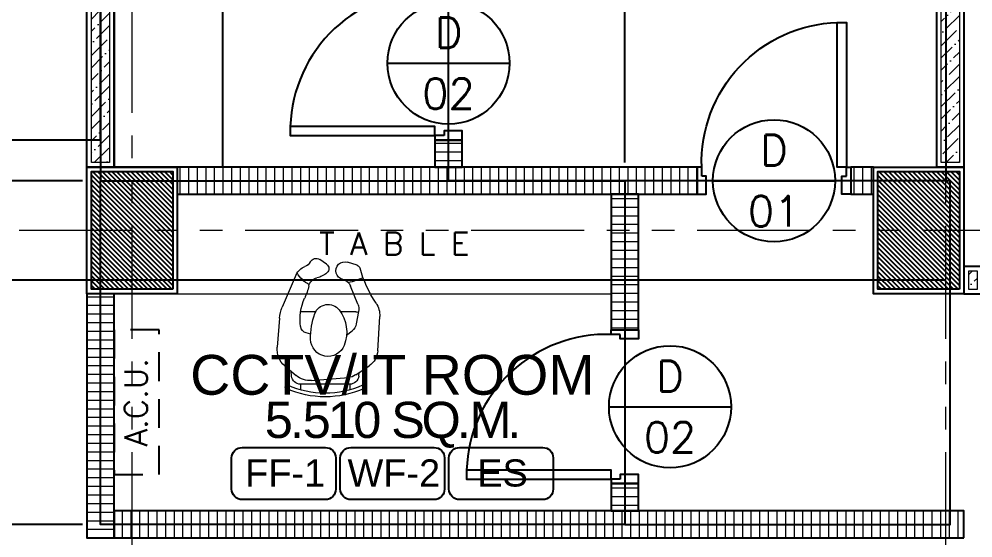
# Model space of a CAD drawing. Header units: metres. Extents: x -12400 to 1, y 0 to 106422.
# Drawn here: x -12124.24 to -12118.96, y 106400.37 to 106403.24 of the extents above; entities that cross this region are included whole.
import ezdxf
from ezdxf.enums import TextEntityAlignment as Align

# ---------------------------------------------------------------- set-up
doc = ezdxf.new("R2010")
doc.units = ezdxf.units.M
doc.header["$PDMODE"] = 35
doc.linetypes.add('HIDDEN2', pattern=[4.7625, 3.175, -1.5875])
doc.linetypes.add('PHANTOM2', pattern=[1.25, 0.625, -0.125, 0.125, -0.125, 0.125, -0.125])
for name, color, linetype, lineweight in [('0.1', 1, 'Continuous', 9), ('A-DIM-100', 8, 'Continuous', 0), ('DIM 001', 251, 'Continuous', 13), ('FURN', 8, 'Continuous', 5), ('HATCH', 250, 'Continuous', 5)]:
    doc.layers.add(name, color=color, linetype=linetype, lineweight=lineweight)
for name, color, linetype in [('FIXTURE', 35, 'Continuous'), ('FURNITURE', 1, 'Continuous'), ('SCH-DOOR', 23, 'Continuous'), ('SCH-FLR', 224, 'Continuous'), ('SCH-WIND', 181, 'Continuous'), ('stone', 15, 'Continuous'), ('txt', 2, 'Continuous'), ('WALL', 7, 'Continuous')]:
    doc.layers.add(name, color=color, linetype=linetype)
doc.layers.add('GUIDELINES', color=206, linetype='Continuous', plot=False)
doc.styles.add('arial', font='arial.ttf')
doc.styles.add('Arial-Bold', font='arial.ttf')
doc.styles.add('ATTR', font='romans.shx', dxfattribs={"width": 0.8, "height": 0.7})
doc.styles.add('DIMTXT-100', font='arial.ttf')
doc.styles.add('swis721', font='swiss.ttf')
doc.styles.add('T-0.15', font='romans.shx', dxfattribs={"height": 0.15})
doc.styles.add('T.25', font='romans.shx', dxfattribs={"height": 0.2})
doc.dimstyles.new('D-100', dxfattribs={"dimtxt": 0.2, "dimasz": 0.15, "dimexe": 0.1, "dimexo": 0.1, "dimgap": 0.1, "dimtad": 1, "dimdec": 3, "dimzin": 4, "dimdsep": 46, "dimtxsty": 'DIMTXT-100', "dimblk": 'ARCHTICK', "dimcen": 0.2, "dimdle": 0.1, "dimclrd": 8, "dimclre": 8, "dimclrt": 2, "dimadec": 0, "dimazin": 1, "dimtfac": 1, "dimtdec": 3, "dimtofl": 0, "dimtmove": 2, "dimatfit": 3, "dimfxl": 1, "dimarcsym": 0})
doc.dimstyles.new('DIM 200', dxfattribs={"dimtxt": 200, "dimasz": 1, "dimexe": 0, "dimexo": 40, "dimgap": 50, "dimtad": 1, "dimtoh": 1, "dimdec": 0, "dimlfac": 2, "dimtxsty": 'swis721', "dimblk": 'CIR', "dimcen": 0, "dimclrd": 155, "dimclre": 155, "dimclrt": 4, "dimadec": 0, "dimazin": 0, "dimtfac": 1, "dimtdec": 0, "dimtix": 1, "dimtmove": 1, "dimatfit": 3, "dimldrblk": 'CIR', "dimfxl": 0, "dimarcsym": 0})

# ---------------------------------------------------------------- blocks, each defined once
blk = doc.blocks.new('CIR')
at = {"color": 4}
blk.add_circle((0, 0), 50, dxfattribs=at)
blk = doc.blocks.new('A$C5BEE79EC')
at = {"layer": 'FIXTURE', "color": 3}
for points in [[(-0.1, 0.825), (-0.15, 0.825), (-0.15, 0.85), (0, 0.85), (0, 0.8), (-0.1, 0.8), (-0.1, 0.825)], [(-0.1, 0.025), (-0.15, 0.025), (-0.15, 0), (0, 0), (0, 0.05), (-0.1, 0.05), (-0.1, 0.025)]]:
    blk.add_lwpolyline(points, dxfattribs=at)
at = {"layer": 'FIXTURE', "color": 2, "ltscale": 0.3}
blk.add_lwpolyline([(-0.15, 0.025), (-0.15, 0.075), (-0.95, 0.075), (-0.95, 0.025)], close=True, dxfattribs=at)
at = {"layer": 'FIXTURE', "color": 1}
blk.add_arc((-0.175, 0.05), 0.7754, 88.1524, 178.1524, dxfattribs=at)
blk = doc.blocks.new('PERSON4')
for p, q in [((-2.65, 10.92), (4.05, 11.46)), ((-12.67, 7.06), (-5.15, 10.3)), ((8.36, 9.69), (10.58, 7.1)), ((1.04, 3.75), (0.76, 4.77)), ((11.74, 3.54), (11.04, -4.93)), ((-15.08, 0.09), (-16.13, 1.62)), ((-14.83, -6.98), (-15.53, -4.74)), ((-5.89, -7.13), (-10.02, -5.46)), ((1.31, -4.52), (0.3, -5.78)), ((-4.16, -7.3), (-1.33, -6.76)), ((10.45, -6.62), (8.37, -9.71)), ((4.85, -11.71), (-3.03, -12.16))]:
    blk.add_line(p, q)
for centre, radius, start, end in [((4.46, 6.34), 5.14, 40.6701, 94.5755), ((-2.02, 3.04), 7.9, 94.5755, 113.2917), ((-11.35, 3.99), 3.35, 113.2917, 161.1375), ((-16.59, 0.66), 7.13, 28.7701, 60.4269), ((6.91, 3.94), 4.84, 355.2825, 40.6701), ((-16.59, 5.78), 2.19, 297.4313, 341.1375), ((-13.61, 19.22), 15.46, 283.203, 294.3364), ((-2.39, -5.59), 11.77, 81.6778, 114.3364), ((-0.94, 4.31), 1.76, 15.205, 81.6778), ((-14.88, 2.49), 1.52, 117.4313, 214.617), ((-17.24, 3.51), 5.45, 319.7914, 347.1792), ((-9.51, 1.75), 2.48, 103.203, 167.1792), ((-2.58, -0.25), 3.22, 110.1273, 231.9875), ((1.95, -12.63), 16.4, 89.0561, 110.1273), ((2.16, -0.24), 4.01, 291.5545, 89.0561), ((-14.04, 0.81), 1.26, 214.617, 319.7914), ((-13.57, -4.12), 2.06, 13.1482, 197.5403), ((-9.06, -3.07), 2.58, 193.1482, 248.0075), ((0.57, 3.78), 8.33, 231.9875, 291.5545), ((-23.29, -2.63), 12.67, 333.3444, 349.5239), ((-1.85, -4.05), 2.76, 280.7541, 321.143), ((7.51, -4.64), 3.54, 326.0867, 355.2825), ((-13.91, -6.69), 0.957, 197.5403, 254.641), ((-21.44, -34.1), 27.46, 56.0747, 74.6409), ((-4.73, -4.27), 3.08, 248.0075, 280.7541), ((4.6, -7.18), 4.54, 273.2085, 326.0867), ((-3.31, -7.14), 5.03, 236.0747, 273.2085)]:
    blk.add_arc(centre, radius, start, end)
at = {"style": 'ATTR', "width": 0.8, "flags": 9}
blk.add_attdef('ESTCODE', (0, 0), '', height=0.7, dxfattribs=at)
blk = doc.blocks.new('A$C004F7511')
at = {"layer": 'FURN', "color": 15}
for p, q in [((-0.1458, 0.3015), (-0.1458, 0.3331)), ((0.1258, 0.3015), (0.1258, 0.3331)), ((0.1258, 0.3015), (-0.1458, 0.3015)), ((-0.1955, 0.257), (-0.1985, 0.2298)), ((0.1755, 0.257), (0.1776, 0.2381)), ((-0.062, -0.0985), (-0.1453, -0.0985)), ((0.1592, -0.0985), (0.075, -0.0985))]:
    blk.add_line(p, q, dxfattribs=at)
for centre, radius, start, end in [((-0.01, -0.1597), 0.5313, 66.1273, 113.8727), ((-0.2209, 0.3169), 0.01, 113.8727, 293.8727), ((-0.01, -0.1597), 0.5113, 66.1273, 113.8727), ((0.201, 0.3169), 0.01, 246.1273, 66.1273), ((-0.1458, 0.2515), 0.05, 90, 173.6598), ((0.1258, 0.2515), 0.05, 6.3402, 90), ((0.1592, -0.0485), 0.05, 270, 287.8094)]:
    blk.add_arc(centre, radius, start, end, dxfattribs=at)
at = {"layer": 'FURN', "ltscale": 1500, "extrusion": (0, 0, -1), "xscale": -0.02400000000488944, "yscale": 0.02400000000488944, "zscale": -0.02400000000488944, "rotation": 270}
blk.add_blockref('PERSON4', (0, 0), dxfattribs=at)
blk = doc.blocks.new('A$C1B753C5A')
at = {"layer": 'WALL'}
h = blk.add_hatch(dxfattribs=at)
h.set_pattern_fill('ANSI31', color=250, scale=0.15)
h.set_pattern_definition([(45, (-1494.388103, 303.067724), (-0.01325825215, 0.01325825215), [])])
h.paths.add_polyline_path([(0.475, 0.675), (0.025, 0.675), (0.025, 0.025), (0.475, 0.025)])
at = {"color": 7}
blk.add_lwpolyline([(0, 0), (0.5, 0), (0.5, 0.7), (0, 0.7)], close=True, dxfattribs=at)
at = {"layer": 'stone', "color": 5}
blk.add_lwpolyline([(0.025, 0.025), (0.475, 0.025), (0.475, 0.675), (0.025, 0.675)], close=True, dxfattribs=at)
blk = doc.blocks.new('COLUMNS2F')
at = {"xscale": -1}
for p in [(-12158.2044, 106338.9), (-12153.8544, 106338.9)]:
    blk.add_blockref('A$C1B753C5A', p, dxfattribs=at)
blk = doc.blocks.new('*U1740')
at = {"layer": 'HATCH'}
h = blk.add_hatch(dxfattribs=at)
h.set_pattern_fill('ANSI36', color=256, scale=0.015)
h.set_pattern_definition([(45, (12095.52419, -106406.766595), (0.02525697034, 0.092608891249), [0.1190625, -0.0238125, 0, -0.0238125])])
h.paths.add_polyline_path([(0.025, 0.125), (0.025, 0.025), (4.225, 0.025), (4.225, 0.125)])
at = {"color": 4}
blk.add_lwpolyline([(4.25, 0), (4.25, 0.15), (0, 0.15), (0, 0)], close=True, dxfattribs=at)
at = {"layer": 'HATCH'}
blk.add_lwpolyline([(4.225, 0.025), (4.225, 0.125), (0.025, 0.125), (0.025, 0.025)], close=True, dxfattribs=at)
blk = doc.blocks.new('*U1966')
at = {"layer": 'HATCH'}
h = blk.add_hatch(dxfattribs=at)
h.set_pattern_fill('ANSI36', color=256, scale=0.015)
h.set_pattern_definition([(45, (12095.32419, -106406.766595), (0.02525697034, 0.092608891249), [0.1190625, -0.0238125, 0, -0.0238125])])
h.paths.add_polyline_path([(0.025, 0.125), (0.025, 0.025), (4.025, 0.025), (4.025, 0.125)])
at = {"color": 4}
blk.add_lwpolyline([(4.05, 0), (4.05, 0.15), (0, 0.15), (0, 0)], close=True, dxfattribs=at)
at = {"layer": 'HATCH'}
blk.add_lwpolyline([(4.025, 0.025), (4.025, 0.125), (0.025, 0.125), (0.025, 0.025)], close=True, dxfattribs=at)
blk = doc.blocks.new('*U1744')
at = {"layer": 'HATCH'}
h = blk.add_hatch(dxfattribs=at)
h.set_pattern_fill('ANSI36', color=256, scale=0.015)
h.set_pattern_definition([(45, (12091.37419, -106406.766595), (0.02525697034, 0.092608891249), [0.1190625, -0.0238125, 0, -0.0238125])])
h.paths.add_polyline_path([(0.025, 0.125), (0.025, 0.025), (0.075, 0.025), (0.075, 0.125)])
at = {"color": 4}
blk.add_lwpolyline([(0.1, 0), (0.1, 0.15), (0, 0.15), (0, 0)], close=True, dxfattribs=at)
at = {"layer": 'HATCH'}
blk.add_lwpolyline([(0.075, 0.025), (0.075, 0.125), (0.025, 0.125), (0.025, 0.025)], close=True, dxfattribs=at)
blk = doc.blocks.new('*U282')
at = {"layer": 'HATCH'}
h = blk.add_hatch(dxfattribs=at)
h.set_pattern_fill('ANSI31', color=256, scale=0.015, angle=45)
h.set_pattern_definition([(90, (1.7875, 0), (-0.047625, 0), [])])
h.paths.add_polyline_path([(2.875, 0), (2.875, 0.15), (0, 0.15), (0, 0)])
at = {"color": 3}
blk.add_lwpolyline([(2.875, 0), (2.875, 0.15), (0, 0.15), (0, 0)], close=True, dxfattribs=at)
blk = doc.blocks.new('*U323')
at = {"layer": 'HATCH'}
h = blk.add_hatch(dxfattribs=at)
h.set_pattern_fill('ANSI31', color=256, scale=0.015, angle=45)
h.set_pattern_definition([(90, (3.6125, 0), (-0.047625, 0), [])])
h.paths.add_polyline_path([(4.7, 0), (4.7, 0.15), (0, 0.15), (0, 0)])
at = {"color": 3}
blk.add_lwpolyline([(4.7, 0), (4.7, 0.15), (0, 0.15), (0, 0)], close=True, dxfattribs=at)
blk = doc.blocks.new('*U283')
at = {"layer": 'HATCH'}
h = blk.add_hatch(dxfattribs=at)
h.set_pattern_fill('ANSI31', color=256, scale=0.015, angle=45)
h.set_pattern_definition([(90, (0.262317, 0), (-0.047625, 0), [])])
h.paths.add_polyline_path([(1.3498, 0), (1.3498, 0.15), (0, 0.15), (0, 0)])
at = {"color": 3}
blk.add_lwpolyline([(1.3498, 0), (1.3498, 0.15), (0, 0.15), (0, 0)], close=True, dxfattribs=at)
blk = doc.blocks.new('*U1730')
at = {"layer": 'HATCH'}
h = blk.add_hatch(dxfattribs=at)
h.set_pattern_fill('ANSI31', color=256, scale=0.015, angle=45)
h.set_pattern_definition([(90, (-0.9375, 0), (-0.047625, 0), [])])
h.paths.add_polyline_path([(0.15, 0), (0.15, 0.15), (0, 0.15), (0, 0)])
at = {"color": 3}
blk.add_lwpolyline([(0.15, 0), (0.15, 0.15), (0, 0.15), (0, 0)], close=True, dxfattribs=at)
blk = doc.blocks.new('*U1722')
at = {"layer": 'HATCH'}
h = blk.add_hatch(dxfattribs=at)
h.set_pattern_fill('ANSI31', color=256, scale=0.015, angle=45)
h.set_pattern_definition([(90, (-0.9625, 0), (-0.047625, 0), [])])
h.paths.add_polyline_path([(0.125, 0), (0.125, 0.15), (0, 0.15), (0, 0)])
at = {"color": 3}
blk.add_lwpolyline([(0.125, 0), (0.125, 0.15), (0, 0.15), (0, 0)], close=True, dxfattribs=at)
blk = doc.blocks.new('*U286')
at = {"layer": 'HATCH'}
h = blk.add_hatch(dxfattribs=at)
h.set_pattern_fill('ANSI31', color=256, scale=0.015, angle=45)
h.set_pattern_definition([(90, (-0.337683, 0), (-0.047625, 0), [])])
h.paths.add_polyline_path([(0.7498, 0), (0.7498, 0.15), (0, 0.15), (0, 0)])
at = {"color": 3}
blk.add_lwpolyline([(0.7498, 0), (0.7498, 0.15), (0, 0.15), (0, 0)], close=True, dxfattribs=at)
blk = doc.blocks.new('FP_4F')
at = {"color": 1, "lineweight": 0}
blk.add_lwpolyline([(8.25, 14.8), (5.85, 14.8), (5.85, 14.25), (8.25, 14.25)], close=True, dxfattribs=at)
at = {"color": 1, "linetype": 'HIDDEN2', "ltscale": 0.05}
blk.add_lwpolyline([(5.75, 13.25), (5.75, 14.05), (5.5, 14.05), (5.5, 13.25)], close=True, dxfattribs=at)
at = {"layer": 'FURNITURE'}
blk.add_lwpolyline([(5.5, 19), (6.1, 19), (6.1, 14.95), (5.5, 14.95)], close=True, dxfattribs=at)
at = {"layer": 'GUIDELINES'}
for points in [[(5.425, 19.5998), (1.1, 19.6), (1.1, 15.1001), (5.425, 15.0999)], [(5.425, 14.8748), (7.35, 14.8748), (7.35, 19.5998), (5.425, 19.5998)], [(7.35, 19.6), (10.1, 19.6), (10.1, 14.8746), (7.35, 14.8746)], [(5.425, 14.8746), (8.325, 14.8746), (8.325, 12.975), (5.425, 12.975)], [(8.325, 14.8746), (8.325, 12.975), (10.125, 12.975), (10.125, 14.8746)]]:
    blk.add_lwpolyline(points, close=True, dxfattribs=at)
for name, p in [('COLUMNS2F', (12164.0544, -106324.65)), ('*U1744', (10.2, 14.25))]:
    blk.add_blockref(name, p)
at = {"xscale": -1, "rotation": 270}
for name, p in [('*U1740', (5.35, 14.95)), ('*U1966', (10.05, 14.95))]:
    blk.add_blockref(name, p, dxfattribs=at)
at = {"color": 1, "rotation": 90}
for name, p in [('*U1730', (7.425, 14.9498)), ('*U286', (8.4, 14.05)), ('*U283', (5.5, 12.9002)), ('*U1730', (8.4, 13.0502))]:
    blk.add_blockref(name, p, dxfattribs=at)
at = {"color": 1}
for name, p in [('*U282', (5.85, 14.7998)), ('*U1722', (9.575, 14.7996)), ('*U323', (5.5, 12.9002))]:
    blk.add_blockref(name, p, dxfattribs=at)
at = {"layer": 'WALL'}
for p in [(7.425, 15.0998), (8.4, 13.2)]:
    blk.add_blockref('A$C5BEE79EC', p, dxfattribs=at)
for name, p, xscale, rotation in [('A$C5BEE79EC', (9.575, 14.7996), -1.000000000000013, 90), ('A$C004F7511', (6.6776, 14.0515), -1, 180)]:
    blk.add_blockref(name, p, dxfattribs=dict(at, xscale=xscale, rotation=rotation))
at = {"layer": '0.1', "color": 2, "insert": (7.0498, 14.5268), "char_height": 0.125, "attachment_point": 5, "style": 'T.25'}
blk.add_mtext_dynamic_manual_height_columns('{\\C3;T A B L E}', width=1.522435, gutter_width=1, heights=[0], dxfattribs=at)
at = {"layer": '0.1', "color": 2, "insert": (5.6211, 13.65), "char_height": 0.125, "attachment_point": 5, "rotation": 90, "style": 'T.25'}
blk.add_mtext_dynamic_manual_height_columns('{\\C3;A.C.U.}', width=0.884243, gutter_width=1, heights=[0], dxfattribs=at)
blk = doc.blocks.new('D-TAG')
at = {"layer": 'SCH-DOOR'}
blk.add_line((-0.3, 0), (0.3, 0), dxfattribs=at)
blk.add_circle((0, 0), 0.3, dxfattribs=at)
at = {"layer": 'SCH-DOOR', "color": 2, "style": 'T-0.15'}
for tag, p in [('D-TAG', (0, 0.15)), ('D-NO', (0, -0.15))]:
    blk.add_attdef(tag, text='', height=0.15, dxfattribs=at).set_placement(p, align=Align.MIDDLE_CENTER)
blk = doc.blocks.new('_ArchTick')
at = {"color": 0, "linetype": 'ByBlock', "const_width": 0.15}
blk.add_lwpolyline([(-0.5, -0.5), (0.5, 0.5)], dxfattribs=at)
blk = doc.blocks.new('*D1784')
at = {"layer": 'DEFPOINTS', "color": 0, "transparency": 16777216}
for p in [(-12120.888, 106410.4202), (-12123.788, 106407.07), (-12120.888, 106402.3449)]:
    blk.add_point(p, dxfattribs=at)
at = {"layer": 'DIM 001', "color": 8, "lineweight": -2, "transparency": 16777216}
for p, q in [((-12123.788, 106407.17), (-12123.788, 106410.5202)), ((-12120.888, 106402.4449), (-12120.888, 106410.5202)), ((-12123.888, 106410.4202), (-12120.788, 106410.4202))]:
    blk.add_line(p, q, dxfattribs=at)
at = {"layer": 'DIM 001', "color": 8, "lineweight": -2, "transparency": 16777216, "xscale": 0.15, "yscale": 0.15, "zscale": 0.15, "rotation": 180}
blk.add_blockref('_ArchTick', (-12123.788, 106410.4202), dxfattribs=at)
at = {"layer": 'DIM 001', "color": 8, "lineweight": -2, "transparency": 16777216, "xscale": 0.15, "yscale": 0.15, "zscale": 0.15}
blk.add_blockref('_ArchTick', (-12120.888, 106410.4202), dxfattribs=at)
at = {"layer": 'DIM 001', "color": 2, "transparency": 16777216, "insert": (-12122.338, 106410.6223), "char_height": 0.2, "attachment_point": 5, "style": 'DIMTXT-100'}
blk.add_mtext('2.900', dxfattribs=at)
blk = doc.blocks.new('*D1785')
at = {"layer": 'DEFPOINTS', "color": 0, "transparency": 16777216}
for p in [(-12119.113, 106410.4202), (-12119.113, 106407.0702), (-12120.888, 106402.3449)]:
    blk.add_point(p, dxfattribs=at)
at = {"layer": 'DIM 001', "color": 8, "lineweight": -2, "transparency": 16777216}
for p, q in [((-12120.888, 106402.4449), (-12120.888, 106410.5202)), ((-12119.113, 106407.1702), (-12119.113, 106410.5202)), ((-12120.988, 106410.4202), (-12119.013, 106410.4202))]:
    blk.add_line(p, q, dxfattribs=at)
at = {"layer": 'DIM 001', "color": 8, "lineweight": -2, "transparency": 16777216, "xscale": 0.15, "yscale": 0.15, "zscale": 0.15, "rotation": 180}
blk.add_blockref('_ArchTick', (-12120.888, 106410.4202), dxfattribs=at)
at = {"layer": 'DIM 001', "color": 8, "lineweight": -2, "transparency": 16777216, "xscale": 0.15, "yscale": 0.15, "zscale": 0.15}
blk.add_blockref('_ArchTick', (-12119.113, 106410.4202), dxfattribs=at)
at = {"layer": 'DIM 001', "color": 2, "transparency": 16777216, "insert": (-12120.0005, 106410.6223), "char_height": 0.2, "attachment_point": 5, "style": 'DIMTXT-100'}
blk.add_mtext('1.775', dxfattribs=at)
blk = doc.blocks.new('*D1806')
at = {"layer": 'DEFPOINTS', "color": 0, "transparency": 16777216}
for p in [(-12130.713, 106400.4452), (-12123.788, 106400.4452), (-12128.113, 106392.4452)]:
    blk.add_point(p, dxfattribs=at)
at = {"layer": 'DIM 001', "color": 8, "lineweight": -2, "transparency": 16777216}
for p, q in [((-12130.713, 106392.3452), (-12130.713, 106400.5452)), ((-12123.888, 106400.4452), (-12130.813, 106400.4452)), ((-12128.213, 106392.4452), (-12130.813, 106392.4452))]:
    blk.add_line(p, q, dxfattribs=at)
at = {"layer": 'DIM 001', "color": 8, "lineweight": -2, "transparency": 16777216, "xscale": 0.15, "yscale": 0.15, "zscale": 0.15}
for p, rotation in [((-12130.713, 106400.4452), 90), ((-12130.713, 106392.4452), 270)]:
    blk.add_blockref('_ArchTick', p, dxfattribs=dict(at, rotation=rotation))
at = {"layer": 'DIM 001', "color": 2, "transparency": 16777216, "insert": (-12130.9151, 106396.4452), "char_height": 0.2, "attachment_point": 5, "rotation": 90, "style": 'DIMTXT-100'}
blk.add_mtext('8.000', dxfattribs=at)
blk = doc.blocks.new('*D1807')
at = {"layer": 'DEFPOINTS', "color": 0, "transparency": 16777216}
for p in [(-12130.713, 106402.345), (-12123.788, 106402.345), (-12123.788, 106400.4452)]:
    blk.add_point(p, dxfattribs=at)
at = {"layer": 'DIM 001', "color": 8, "lineweight": -2, "transparency": 16777216}
for p, q in [((-12130.713, 106400.3452), (-12130.713, 106402.445)), ((-12123.888, 106402.345), (-12130.813, 106402.345)), ((-12123.888, 106400.4452), (-12130.813, 106400.4452))]:
    blk.add_line(p, q, dxfattribs=at)
at = {"layer": 'DIM 001', "color": 8, "lineweight": -2, "transparency": 16777216, "xscale": 0.15, "yscale": 0.15, "zscale": 0.15}
for p, rotation in [((-12130.713, 106402.345), 90), ((-12130.713, 106400.4452), 270)]:
    blk.add_blockref('_ArchTick', p, dxfattribs=dict(at, rotation=rotation))
at = {"layer": 'DIM 001', "color": 2, "transparency": 16777216, "insert": (-12130.9151, 106401.3951), "char_height": 0.2, "attachment_point": 5, "rotation": 90, "style": 'DIMTXT-100'}
blk.add_mtext('1.900', dxfattribs=at)
blk = doc.blocks.new('*D1808')
at = {"layer": 'DEFPOINTS', "color": 0, "transparency": 16777216}
for p in [(-12130.713, 106407.0702), (-12128.113, 106407.0702), (-12123.788, 106402.345)]:
    blk.add_point(p, dxfattribs=at)
at = {"layer": 'DIM 001', "color": 8, "lineweight": -2, "transparency": 16777216}
for p, q in [((-12130.713, 106402.245), (-12130.713, 106407.1702)), ((-12128.213, 106407.0702), (-12130.813, 106407.0702)), ((-12123.888, 106402.345), (-12130.813, 106402.345))]:
    blk.add_line(p, q, dxfattribs=at)
at = {"layer": 'DIM 001', "color": 8, "lineweight": -2, "transparency": 16777216, "xscale": 0.15, "yscale": 0.15, "zscale": 0.15}
for p, rotation in [((-12130.713, 106407.0702), 90), ((-12130.713, 106402.345), 270)]:
    blk.add_blockref('_ArchTick', p, dxfattribs=dict(at, rotation=rotation))
at = {"layer": 'DIM 001', "color": 2, "transparency": 16777216, "insert": (-12130.9151, 106404.7076), "char_height": 0.2, "attachment_point": 5, "rotation": 90, "style": 'DIMTXT-100'}
blk.add_mtext('4.725', dxfattribs=at)
blk = doc.blocks.new('*D1810')
at = {"layer": 'DEFPOINTS', "color": 0, "transparency": 16777216}
for p in [(-12119.113, 106406.3702), (-12130.263, 106401.7952), (-12119.013, 106401.7952)]:
    blk.add_point(p, dxfattribs=at)
at = {"layer": 'DIM 001', "color": 8, "lineweight": -2, "transparency": 16777216}
for p, q in [((-12130.263, 106406.4702), (-12130.263, 106401.6952)), ((-12119.213, 106406.3702), (-12130.363, 106406.3702)), ((-12119.113, 106401.7952), (-12130.363, 106401.7952))]:
    blk.add_line(p, q, dxfattribs=at)
at = {"layer": 'DIM 001', "color": 8, "lineweight": -2, "transparency": 16777216, "xscale": 0.15, "yscale": 0.15, "zscale": 0.15}
for p, rotation in [((-12130.263, 106406.3702), 90), ((-12130.263, 106401.7952), 270)]:
    blk.add_blockref('_ArchTick', p, dxfattribs=dict(at, rotation=rotation))
at = {"layer": 'DIM 001', "color": 2, "transparency": 16777216, "insert": (-12130.4647, 106404.0827), "char_height": 0.2, "attachment_point": 5, "rotation": 90, "style": 'DIMTXT-100'}
blk.add_mtext('4.575', dxfattribs=at)
blk = doc.blocks.new('*D1811')
at = {"layer": 'DEFPOINTS', "color": 0, "transparency": 16777216}
for p in [(-12129.813, 106403.7452), (-12117.563, 106403.7452), (-12119.013, 106401.7952)]:
    blk.add_point(p, dxfattribs=at)
at = {"layer": 'DIM 001', "color": 8, "lineweight": -2, "transparency": 16777216}
for p, q in [((-12129.813, 106401.6952), (-12129.813, 106403.8452)), ((-12117.663, 106403.7452), (-12129.913, 106403.7452)), ((-12119.113, 106401.7952), (-12129.913, 106401.7952))]:
    blk.add_line(p, q, dxfattribs=at)
at = {"layer": 'DIM 001', "color": 8, "lineweight": -2, "transparency": 16777216, "xscale": 0.15, "yscale": 0.15, "zscale": 0.15}
for p, rotation in [((-12129.813, 106403.7452), 90), ((-12129.813, 106401.7952), 270)]:
    blk.add_blockref('_ArchTick', p, dxfattribs=dict(at, rotation=rotation))
at = {"layer": 'DIM 001', "color": 2, "transparency": 16777216, "insert": (-12130.0151, 106402.7702), "char_height": 0.2, "attachment_point": 5, "rotation": 90, "style": 'DIMTXT-100'}
blk.add_mtext('1.950', dxfattribs=at)
blk = doc.blocks.new('*D1813')
at = {"layer": 'DEFPOINTS', "color": 0, "transparency": 16777216}
for p in [(-12119.013, 106401.7952), (-12130.263, 106400.1452), (-12117.438, 106400.1452)]:
    blk.add_point(p, dxfattribs=at)
at = {"layer": 'DIM 001', "color": 8, "lineweight": -2, "transparency": 16777216}
for p, q in [((-12130.263, 106401.8952), (-12130.263, 106400.0452)), ((-12119.113, 106401.7952), (-12130.363, 106401.7952)), ((-12117.538, 106400.1452), (-12130.363, 106400.1452))]:
    blk.add_line(p, q, dxfattribs=at)
at = {"layer": 'DIM 001', "color": 8, "lineweight": -2, "transparency": 16777216, "xscale": 0.15, "yscale": 0.15, "zscale": 0.15}
for p, rotation in [((-12130.263, 106401.7952), 90), ((-12130.263, 106400.1452), 270)]:
    blk.add_blockref('_ArchTick', p, dxfattribs=dict(at, rotation=rotation))
at = {"layer": 'DIM 001', "color": 2, "transparency": 16777216, "insert": (-12130.4651, 106400.9702), "char_height": 0.2, "attachment_point": 5, "rotation": 90, "style": 'DIMTXT-100'}
blk.add_mtext('1.650', dxfattribs=at)
blk = doc.blocks.new('GRID1')
at = {"color": 6, "linetype": 'PHANTOM2'}
for points in [[(-12155.7544, 106384.7702), (-12155.7544, 106412.5702)], [(-12151.2544, 106384.7702), (-12151.2544, 106412.5702)], [(-12130.7544, 106402.8702), (-12163.7544, 106402.8702)]]:
    blk.add_leader(points, dimstyle='DIM 200', override={"dimasz": 0.002, "dimgap": 60, "dimtad": 0}, dxfattribs=at)

msp = doc.modelspace()

# ---------------------------------------------------------------- linework, layer by layer
at = {"layer": 'SCH-FLR', "color": 1}
for points in [[(-12122.54409, 106400.58222), (-12123.00489, 106400.58222, -0.4142136), (-12123.06249, 106400.63982), (-12123.06249, 106400.81262, -0.4142136), (-12123.00489, 106400.87022), (-12122.54409, 106400.87022, -0.4142136), (-12122.48649, 106400.81262), (-12122.48649, 106400.63982, -0.4142136)], [(-12121.94309, 106400.58222), (-12122.40389, 106400.58222, -0.4142136), (-12122.46149, 106400.63982), (-12122.46149, 106400.81262, -0.4142136), (-12122.40389, 106400.87022), (-12121.94309, 106400.87022, -0.4142136), (-12121.88549, 106400.81262), (-12121.88549, 106400.63982, -0.4142136)], [(-12121.34209, 106400.58222), (-12121.80289, 106400.58222, -0.4142136), (-12121.86049, 106400.63982), (-12121.86049, 106400.81262, -0.4142136), (-12121.80289, 106400.87022), (-12121.34209, 106400.87022, -0.4142136), (-12121.28449, 106400.81262), (-12121.28449, 106400.63982, -0.4142136)]]:
    msp.add_lwpolyline(points, format="xyb", close=True, dxfattribs=at)

# ---------------------------------------------------------------- block references
at = {"color": 1}
msp.add_blockref('FP_4F', (-12129.21297, 106387.47022), dxfattribs=at)
at = {"layer": 'A-DIM-100'}
msp.add_blockref('GRID1', (32.14145, -0.8), dxfattribs=at)
msp.add_blockref('GRID1', (32.14145, -0.8), dxfattribs=at)
at = {"layer": 'SCH-WIND', "xscale": 1.125, "yscale": 1.125, "zscale": 1.125}
for p, values in [((-12121.86297, 106402.99504), {'D-NO': '02', 'D-TAG': 'D'}), ((-12120.06297, 106402.34486), {'D-NO': '01', 'D-TAG': 'D'}), ((-12120.63797, 106401.09522), {'D-NO': '02', 'D-TAG': 'D'})]:
    msp.add_blockref('D-TAG', p, dxfattribs=at).add_auto_attribs(values)

# ---------------------------------------------------------------- texts
at = {"linetype": 'Continuous', "attachment_point": 5, "style": 'arial'}
for s, width, insert, char_height in [('\\pxse0.75,t28;{\\C4;CCTV/IT ROOM}', 3.1737644, (-12122.17349, 106401.27022), 0.22), ('\\pxse0.75,t28;{\\T0.9;\\C3;5.510 SQ.M.}', 6.0841948, (-12122.17349, 106400.99522), 0.2)]:
    msp.add_mtext_dynamic_manual_height_columns(s, width=width, gutter_width=0.001, heights=[0], dxfattribs=dict(at, insert=insert, char_height=char_height))
at = {"layer": 'txt', "color": 6, "linetype": 'Continuous', "char_height": 0.15, "width": 0.4656548, "attachment_point": 2, "style": 'Arial-Bold'}
for s, insert in [('{\\C2;FF-1}', (-12122.76637, 106400.80434)), ('{\\C2;WF-2}', (-12122.16537, 106400.80434)), ('{\\C2;ES}', (-12121.56437, 106400.80434))]:
    msp.add_mtext(s, dxfattribs=dict(at, insert=insert))

# ---------------------------------------------------------------- dimensions: what is measured, and where the dimension line sits
at = {"layer": 'DIM 001'}
for base, p1, p2, picture, middle in [((-12120.88797, 106410.42022), (-12123.78797, 106407.07004), (-12120.88797, 106402.34486), '*D1784', (-12122.33797, 106410.62234)), ((-12119.11297, 106410.42022), (-12120.88797, 106402.34486), (-12119.11297, 106407.07022), '*D1785', (-12120.00047, 106410.62234))]:
    dim = msp.add_linear_dim(base=base, p1=p1, p2=p2, dimstyle='D-100', dxfattribs=at)
    dim.commit()
    dim.dimension.update_dxf_attribs({"geometry": picture, "text_midpoint": middle})
for base, p1, p2, picture, middle in [((-12130.71297, 106407.07022), (-12123.78797, 106402.34504), (-12128.11297, 106407.07022), '*D1808', (-12130.91508, 106404.70763)), ((-12130.26297, 106401.79522), (-12119.11297, 106406.37022), (-12119.01297, 106401.79522), '*D1810', (-12130.46467, 106404.08272)), ((-12129.81297, 106403.74522), (-12119.01297, 106401.79522), (-12117.56297, 106403.74522), '*D1811', (-12130.01508, 106402.77022)), ((-12130.71297, 106402.34504), (-12123.78797, 106400.44522), (-12123.78797, 106402.34504), '*D1807', (-12130.91508, 106401.39513)), ((-12130.26297, 106400.14522), (-12119.01297, 106401.79522), (-12117.43797, 106400.14522), '*D1813', (-12130.46508, 106400.97022)), ((-12130.71297, 106400.44522), (-12128.11297, 106392.44522), (-12123.78797, 106400.44522), '*D1806', (-12130.91508, 106396.44522))]:
    dim = msp.add_linear_dim(base=base, p1=p1, p2=p2, angle=90, dimstyle='D-100', dxfattribs=at)
    dim.commit()
    dim.dimension.update_dxf_attribs({"geometry": picture, "text_midpoint": middle})

doc.saveas('drawing.dxf')
